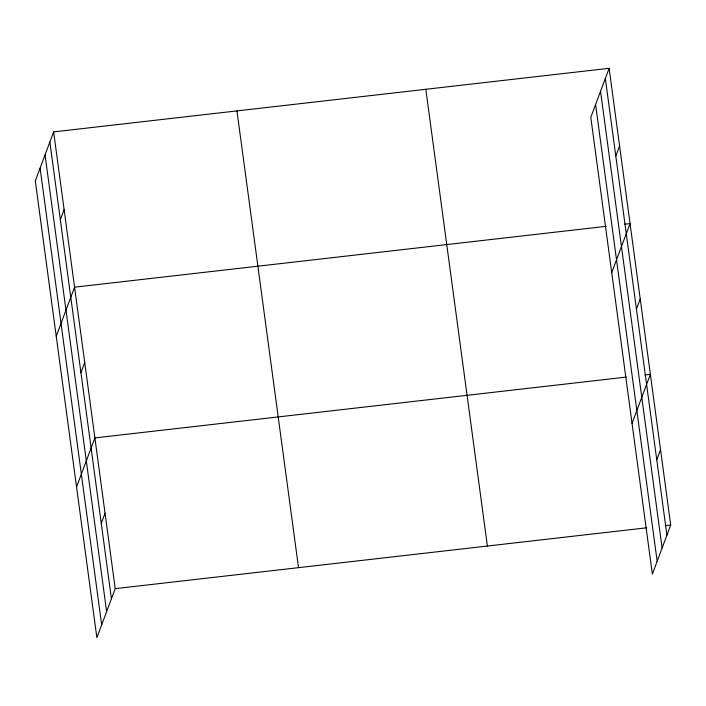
<?xml version="1.0" encoding="UTF-8"?>
<svg xmlns="http://www.w3.org/2000/svg" width="706" height="706" viewBox="0 0 706 706"><rect width="100%" height="100%" fill="white"/><g stroke="black" fill="none" stroke-linecap="round" stroke-linejoin="round"><path stroke-width="1.06" d="M53.638 131.89L35.3 180.948L96.872 637.694L115.21 588.645L53.638 131.89L609.128 68.305L670.7 525.052L652.362 574.11L590.79 117.355L609.128 68.305M60.319 219.681L64.105 209.541M56.233 336.241L74.58 287.183L606.057 226.344M80.943 372.689L84.738 362.549M76.557 486.972L94.895 437.914L626.372 377.075M101.267 523.411L105.053 513.28M615.808 156.088L619.594 145.948M611.723 272.657L630.061 223.599L624.607 224.226M636.433 309.096L640.218 298.965M632.038 423.379L650.385 374.321L644.922 374.948M656.748 459.827L660.542 449.687M115.21 588.645L646.696 527.797M665.246 525.679L670.7 525.052M605.342 78.437L666.914 535.192M600.532 91.286L662.104 548.032M595.59 104.514L657.162 561.261M425.815 89.291L487.387 546.038M236.951 110.904L298.523 567.659M49.852 142.03L111.424 598.776M45.052 154.87L106.624 611.625M40.101 168.107L101.673 624.854"/></g></svg>
